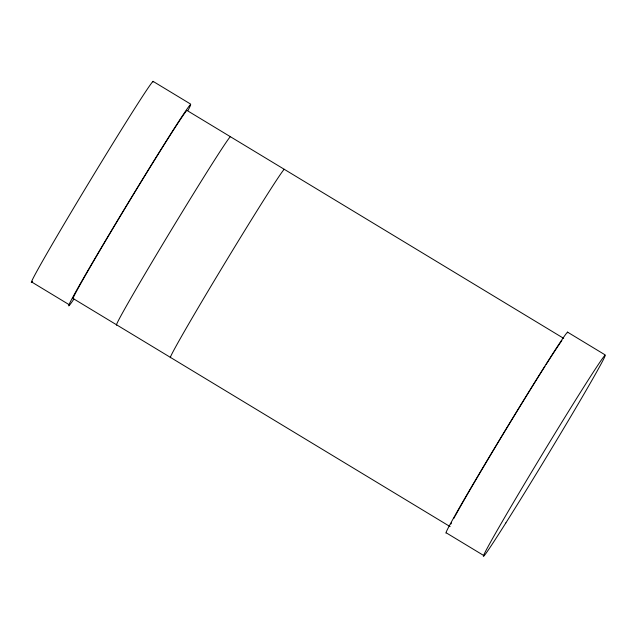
<?xml version="1.0" encoding="UTF-8"?>
<svg xmlns="http://www.w3.org/2000/svg" width="637" height="637" viewBox="0 0 637 637"><rect width="100%" height="100%" fill="white"/><g stroke="black" fill="none" stroke-linecap="round" stroke-linejoin="round"><path stroke-width="0.96" d="M152.991 81.313L190.67 104.11M567.471 332.092L605.15 354.897M563.681 338.366L186.88 110.384A110.129 2.357 -58.8 0 0 124.645 208.984A110.129 2.357 -58.8 0 0 73.319 298.634L450.12 526.616M31.85 282.103L69.529 304.908M484.009 555.687L446.33 532.89A117.471 2.508 -58.8 0 1 506.391 428.486A117.471 2.508 -58.8 0 1 567.559 332.793M73.932 299.048A117.471 2.508 -58.8 0 1 127.488 203.967A117.471 2.508 -58.8 0 1 188.066 110.336M32.583 281.315A117.471 2.508 -58.8 0 1 89.26 182.078A117.471 2.508 -58.8 0 1 153.079 82.006M450.9 524.02A110.129 2.357 -58.8 0 1 451.553 522.722M453.839 518.383A110.129 2.357 -58.8 0 1 455.001 516.241M455.367 515.58A110.129 2.357 -58.8 0 1 530.088 390.083M530.565 389.311A110.129 2.357 -58.8 0 1 544.969 366.291M546.132 364.475A110.129 2.357 -58.8 0 1 561.874 340.58M170.652 357.524A110.129 2.357 -58.8 0 1 221.987 267.882A110.129 2.357 -58.8 0 1 284.221 169.283M116.77 324.926A110.129 2.357 -58.8 0 1 168.104 235.276A110.129 2.357 -58.8 0 1 230.339 136.676M505.866 522.905A117.471 2.508 -58.8 0 0 604.593 357.078A117.471 2.508 -58.8 0 0 523.288 485.888A117.471 2.508 -58.8 0 0 505.866 522.905"/></g></svg>
